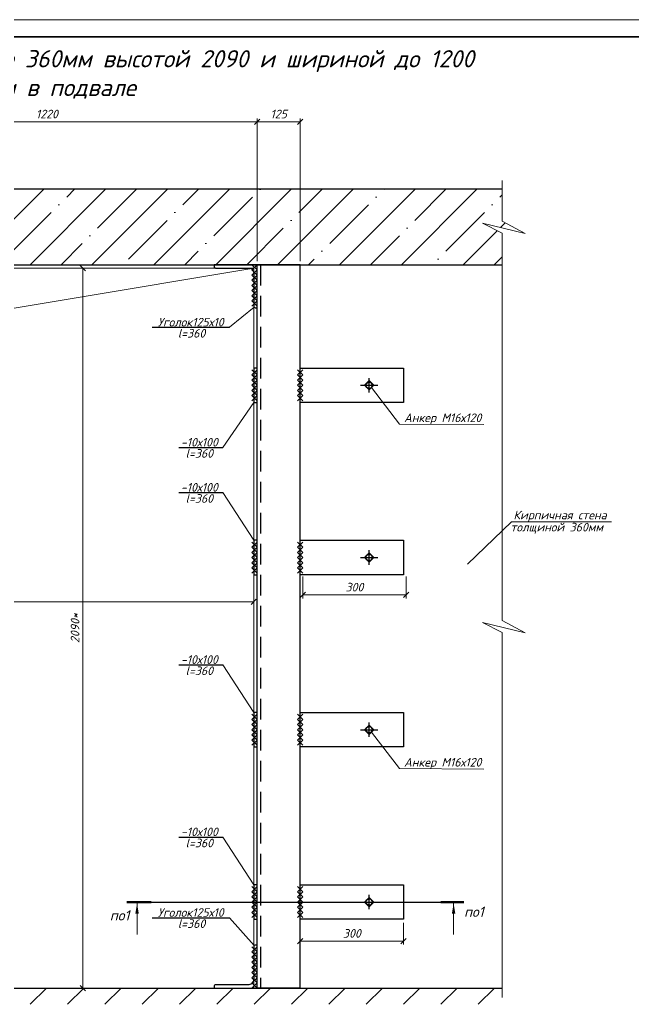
# Model space of a CAD drawing. Header units: millimetres. Extents: x 19346 to 188849, y 18183 to 1386204.
# Drawn here: x 119224 to 121005, y 27202 to 30060 of the extents above; entities that cross this region are included whole.
import ezdxf
from ezdxf.enums import TextEntityAlignment as Align

# ---------------------------------------------------------------- set-up
doc = ezdxf.new("R2010")
doc.units = ezdxf.units.MM
doc.linetypes.add('Пунктир 2мм', pattern=[3, 2, -1])
doc.layers.get('DEFPOINTS').update_dxf_attribs({"color": 1})
for name, color, linetype, lineweight in [('013', 7, 'Continuous', 13), ('030', 7, 'Continuous', 30), ('Размер', 140, 'Continuous', 13), ('Разрезы', 54, 'Continuous', 20)]:
    doc.layers.add(name, color=color, linetype=linetype, lineweight=lineweight)
doc.styles.add('10', font='isocpeui.ttf', dxfattribs={"height": 25})
doc.styles.add('100', font='isocpeui.ttf', dxfattribs={"height": 250})
doc.styles.add('GOST', font='isocpeur.TTF')
doc.dimstyles.new('10', dxfattribs={"dimtxt": 37.5, "dimasz": 15, "dimexe": 10, "dimexo": 10, "dimgap": 10, "dimtad": 1, "dimtxsty": '10', "dimblk": 'OBLIQUE', "dimcen": 2.5, "dimadec": 0, "dimazin": 0, "dimtfac": 1, "dimtmove": 0, "dimatfit": 3, "dimfxl": 1, "dimlwd": 15, "dimlwe": 15, "dimarcsym": 0})

# ---------------------------------------------------------------- blocks, each defined once
blk = doc.blocks.new('*U16')
at = {"color": 44, "lineweight": 20, "ltscale": 10}
blk.add_line((594, 420), (0, 420), dxfattribs=at)
at = {"color": 137, "lineweight": 35, "ltscale": 10}
blk.add_line((589, 415), (20, 415), dxfattribs=at)
at = {"color": 44, "lineweight": 13, "style": 'GOST', "oblique": 10, "width": 0.8}
for tag in ['ФОРМАТВЕРТ', 'ФОРМАТГОРИЗ']:
    blk.add_attdef(tag, (542.98, 1.6), '', height=2, dxfattribs=at)
blk = doc.blocks.new('_OBLIQUE')
at = {"color": 0, "linetype": 'ByBlock'}
blk.add_line((-0.5, -0.5), (0.5, 0.5), dxfattribs=at)
blk = doc.blocks.new('*D213')
at = {"color": 0, "lineweight": 15, "ltscale": 100, "transparency": 16777216}
for p, q in [((118692.8, 29359.1), (118692.8, 29773.9)), ((118692.8, 29763.9), (119912.8, 29763.9)), ((119912.8, 29359.1), (119912.8, 29773.9))]:
    blk.add_line(p, q, dxfattribs=at)
at = {"layer": 'DEFPOINTS', "color": 0, "ltscale": 100, "transparency": 16777216}
for p in [(119912.8, 29763.9), (118692.8, 29349.1), (119912.8, 29349.1)]:
    blk.add_point(p, dxfattribs=at)
at = {"color": 0, "lineweight": 15, "ltscale": 100, "transparency": 16777216, "xscale": 15, "yscale": 15, "zscale": 15, "rotation": 180}
blk.add_blockref('_OBLIQUE', (118692.8, 29763.9), dxfattribs=at)
at = {"color": 0, "lineweight": 15, "ltscale": 100, "transparency": 16777216, "xscale": 15, "yscale": 15, "zscale": 15}
blk.add_blockref('_OBLIQUE', (119912.8, 29763.9), dxfattribs=at)
at = {"color": 0, "ltscale": 100, "transparency": 16777216, "insert": (119302.8, 29786.4), "char_height": 25, "attachment_point": 5, "style": '10'}
blk.add_mtext('1220', dxfattribs=at)
blk = doc.blocks.new('*D231')
at = {"color": 0, "lineweight": 15, "ltscale": 100, "transparency": 16777216}
for p, q in [((119912.8, 29359.1), (119912.8, 29773.9)), ((119912.8, 29763.9), (120037.8, 29763.9)), ((120037.8, 29359.1), (120037.8, 29773.9))]:
    blk.add_line(p, q, dxfattribs=at)
at = {"layer": 'DEFPOINTS', "color": 0, "ltscale": 100, "transparency": 16777216}
for p in [(120037.8, 29763.9), (119912.8, 29349.1), (120037.8, 29349.1)]:
    blk.add_point(p, dxfattribs=at)
at = {"color": 0, "lineweight": 15, "ltscale": 100, "transparency": 16777216, "xscale": 15, "yscale": 15, "zscale": 15, "rotation": 180}
blk.add_blockref('_OBLIQUE', (119912.8, 29763.9), dxfattribs=at)
at = {"color": 0, "lineweight": 15, "ltscale": 100, "transparency": 16777216, "xscale": 15, "yscale": 15, "zscale": 15}
blk.add_blockref('_OBLIQUE', (120037.8, 29763.9), dxfattribs=at)
at = {"color": 0, "ltscale": 100, "transparency": 16777216, "insert": (119975.3, 29786.4), "char_height": 25, "attachment_point": 5, "style": '10'}
blk.add_mtext('125', dxfattribs=at)
blk = doc.blocks.new('*U174')
blk.add_lwpolyline([(-34.5, 90.5), (-29.1, 90.5, -0.414214), (-24.5, 85.9), (-24.5, -10.5, 0.414214), (-10.5, -24.5), (85.9, -24.5, -0.414214), (90.5, -29.1), (90.5, -34.5), (-34.5, -34.5)], format="xyb", close=True)
blk = doc.blocks.new('*D237')
at = {"color": 0, "lineweight": 15, "ltscale": 100, "transparency": 16777216}
for p, q in [((118702.8, 28276.4), (118702.8, 28380.4)), ((119902.8, 28276.4), (119902.8, 28380.4)), ((119902.8, 28370.4), (118702.8, 28370.4))]:
    blk.add_line(p, q, dxfattribs=at)
at = {"layer": 'DEFPOINTS', "color": 0, "ltscale": 100, "transparency": 16777216}
for p in [(118702.8, 28370.4), (118702.8, 28266.4), (119902.8, 28266.4)]:
    blk.add_point(p, dxfattribs=at)
at = {"color": 0, "lineweight": 15, "ltscale": 100, "transparency": 16777216, "xscale": 15, "yscale": 15, "zscale": 15, "rotation": 180}
blk.add_blockref('_OBLIQUE', (118702.8, 28370.4), dxfattribs=at)
at = {"color": 0, "lineweight": 15, "ltscale": 100, "transparency": 16777216, "xscale": 15, "yscale": 15, "zscale": 15}
blk.add_blockref('_OBLIQUE', (119902.8, 28370.4), dxfattribs=at)
at = {"color": 0, "ltscale": 100, "transparency": 16777216, "insert": (119135.7, 28392.9), "char_height": 25, "width": 61.42, "attachment_point": 5, "style": '10'}
blk.add_mtext('1200*', dxfattribs=at)
blk = doc.blocks.new('*D238')
at = {"color": 0, "lineweight": 15, "ltscale": 100, "transparency": 16777216}
for p, q in [((119295.8, 29339.1), (119416.9, 29339.1)), ((119406.9, 29339.1), (119406.9, 27249.1)), ((119295.8, 27249.1), (119416.9, 27249.1))]:
    blk.add_line(p, q, dxfattribs=at)
at = {"layer": 'DEFPOINTS', "color": 0, "ltscale": 100, "transparency": 16777216}
for p in [(119285.8, 29339.1), (119285.8, 27249.1), (119406.9, 27249.1)]:
    blk.add_point(p, dxfattribs=at)
at = {"color": 0, "lineweight": 15, "ltscale": 100, "transparency": 16777216, "xscale": 15, "yscale": 15, "zscale": 15}
for p, rotation in [((119406.9, 29339.1), 90), ((119406.9, 27249.1), 270)]:
    blk.add_blockref('_OBLIQUE', p, dxfattribs=dict(at, rotation=rotation))
at = {"color": 0, "ltscale": 100, "transparency": 16777216, "insert": (119384.4, 28294.1), "char_height": 25, "attachment_point": 5, "rotation": 90, "style": '10'}
blk.add_mtext('2090*', dxfattribs=at)
blk = doc.blocks.new('*U255')
at = {"layer": 'DEFPOINTS'}
blk.add_line((0, 0), (84.05, 0), dxfattribs=at)
at = {"layer": 'Разрезы', "color": 0}
for p, q in [((-4.07, 0.35), (-4.07, 9.4)), ((87.8, 0.35), (87.8, 9.4))]:
    blk.add_line(p, q, dxfattribs=at)
at = {"layer": 'Разрезы', "color": 0, "lineweight": 60}
for p, q in [((-7.07, 0), (0, 0)), ((90.8, 0), (84.05, 0))]:
    blk.add_line(p, q, dxfattribs=at)
at = {"layer": 'Разрезы', "color": 0}
for points in [[(-4.07, 0.35), (-3.57, 3.35), (-4.57, 3.35)], [(87.8, 0.35), (87.3, 3.35), (88.3, 3.35)]]:
    blk.add_solid(points, dxfattribs=at)
at = {"layer": 'Разрезы', "color": 0, "style": '100'}
for tag, p in [('1', (-9.12, 3.88)), ('2', (93.69, 2.82))]:
    blk.add_attdef(tag, text='', height=3, dxfattribs=at).set_placement(p, align=Align.MIDDLE_CENTER)
blk = doc.blocks.new('*D217')
at = {"color": 0, "lineweight": 15, "ltscale": 100, "transparency": 16777216}
for p, q in [((120045.3, 28444.1), (120045.3, 28380.6)), ((120345.3, 28444.1), (120345.3, 28380.6)), ((120045.3, 28390.6), (120345.3, 28390.6))]:
    blk.add_line(p, q, dxfattribs=at)
at = {"layer": 'DEFPOINTS', "color": 0, "ltscale": 100, "transparency": 16777216}
for p in [(120045.3, 28454.1), (120345.3, 28454.1), (120345.3, 28390.6)]:
    blk.add_point(p, dxfattribs=at)
at = {"color": 0, "lineweight": 15, "ltscale": 100, "transparency": 16777216, "xscale": 15, "yscale": 15, "zscale": 15, "rotation": 180}
blk.add_blockref('_OBLIQUE', (120045.3, 28390.6), dxfattribs=at)
at = {"color": 0, "lineweight": 15, "ltscale": 100, "transparency": 16777216, "xscale": 15, "yscale": 15, "zscale": 15}
blk.add_blockref('_OBLIQUE', (120345.3, 28390.6), dxfattribs=at)
at = {"color": 0, "ltscale": 100, "transparency": 16777216, "insert": (120195.3, 28413.1), "char_height": 25, "attachment_point": 5, "style": '10'}
blk.add_mtext('300', dxfattribs=at)
blk = doc.blocks.new('*D218')
at = {"color": 0, "lineweight": 15, "ltscale": 100, "transparency": 16777216}
for p, q in [((120037.8, 27439.1), (120037.8, 27375.6)), ((120337.8, 27439.1), (120337.8, 27375.6)), ((120037.8, 27385.6), (120337.8, 27385.6))]:
    blk.add_line(p, q, dxfattribs=at)
at = {"layer": 'DEFPOINTS', "color": 0, "ltscale": 100, "transparency": 16777216}
for p in [(120037.8, 27449.1), (120337.8, 27449.1), (120337.8, 27385.6)]:
    blk.add_point(p, dxfattribs=at)
at = {"color": 0, "lineweight": 15, "ltscale": 100, "transparency": 16777216, "xscale": 15, "yscale": 15, "zscale": 15, "rotation": 180}
blk.add_blockref('_OBLIQUE', (120037.8, 27385.6), dxfattribs=at)
at = {"color": 0, "lineweight": 15, "ltscale": 100, "transparency": 16777216, "xscale": 15, "yscale": 15, "zscale": 15}
blk.add_blockref('_OBLIQUE', (120337.8, 27385.6), dxfattribs=at)
at = {"color": 0, "ltscale": 100, "transparency": 16777216, "insert": (120187.8, 27408.1), "char_height": 25, "attachment_point": 5, "style": '10'}
blk.add_mtext('300', dxfattribs=at)

msp = doc.modelspace()

# ---------------------------------------------------------------- hatches: boundary and pattern name
at = {"layer": '013', "ltscale": 100}
h = msp.add_hatch(dxfattribs=at)
h.set_pattern_fill('ANSI35', color=256, scale=20)
h.set_pattern_definition([(45, (8004.88, 0), (-89.80256, 89.80256), []), (45, (8094.69, 0), (-89.80256, 89.80256), [158.75, -31.75, 0, -31.75])])
h.paths.add_polyline_path([(120566.544, 29469.431), (120691.076, 29439.519), (120623.836, 29475.416), (120623.836, 29569.117), (118202.892, 29569.117), (118202.892, 29475.416), (118270.133, 29439.519), (118145.601, 29469.431), (118202.892, 29440.395), (118202.892, 29349.117), (120623.836, 29349.117), (120623.836, 29440.395)])

# ---------------------------------------------------------------- linework, layer by layer
at = {"ltscale": 100}
for p, q in [((118202.892, 29569.117), (120623.836, 29569.117)), ((118202.892, 29349.117), (120623.836, 29349.117)), ((119912.844, 29334.117), (119897.844, 29349.117)), ((119897.844, 29334.117), (119912.844, 29349.117)), ((119912.844, 29319.117), (119897.844, 29334.117)), ((119897.844, 29319.117), (119912.844, 29334.117)), ((119912.844, 29304.117), (119897.844, 29319.117)), ((119897.844, 29304.117), (119912.844, 29319.117)), ((119912.844, 29289.117), (119897.844, 29304.117)), ((119897.844, 29289.117), (119912.844, 29304.117)), ((119912.844, 29274.117), (119897.844, 29289.117)), ((119897.844, 29274.117), (119912.844, 29289.117)), ((119912.844, 29259.117), (119897.844, 29274.117)), ((119897.844, 29259.117), (119912.844, 29274.117)), ((119912.844, 29244.117), (119897.844, 29259.117)), ((119897.844, 29244.117), (119912.844, 29259.117)), ((119912.844, 29229.117), (119897.844, 29244.117)), ((119897.844, 29229.117), (119912.844, 29244.117)), ((119608.648, 29167.272), (119832.389, 29167.272)), ((119912.844, 29029.117), (119897.844, 29044.117)), ((119897.844, 29029.117), (119912.844, 29044.117)), ((120045.344, 29029.117), (120030.344, 29044.117)), ((120030.344, 29029.117), (120045.344, 29044.117)), ((119912.844, 29014.117), (119897.844, 29029.117)), ((119897.844, 29014.117), (119912.844, 29029.117)), ((119912.844, 28999.117), (119897.844, 29014.117)), ((119897.844, 28999.117), (119912.844, 29014.117)), ((120045.344, 29014.117), (120030.344, 29029.117)), ((120030.344, 29014.117), (120045.344, 29029.117)), ((120045.344, 28999.117), (120030.344, 29014.117)), ((120030.344, 28999.117), (120045.344, 29014.117)), ((120237.844, 28978.253), (120237.844, 29019.981)), ((119912.844, 28984.117), (119897.844, 28999.117)), ((119897.844, 28984.117), (119912.844, 28999.117)), ((119912.844, 28969.117), (119897.844, 28984.117)), ((119897.844, 28969.117), (119912.844, 28984.117)), ((120045.344, 28984.117), (120030.344, 28999.117)), ((120030.344, 28984.117), (120045.344, 28999.117)), ((120045.344, 28969.117), (120030.344, 28984.117)), ((120030.344, 28969.117), (120045.344, 28984.117)), ((120212.786, 28999.117), (120262.901, 28999.117)), ((119912.844, 28954.117), (119897.844, 28969.117)), ((119897.844, 28954.117), (119912.844, 28969.117)), ((120045.344, 28954.117), (120030.344, 28969.117)), ((120030.344, 28954.117), (120045.344, 28969.117)), ((119685.21, 28818.719), (119813.101, 28818.719)), ((119685.21, 28687.785), (119813.101, 28687.785)), ((119912.844, 28529.117), (119897.844, 28544.117)), ((119897.844, 28529.117), (119912.844, 28544.117)), ((119912.844, 28514.117), (119897.844, 28529.117)), ((119897.844, 28514.117), (119912.844, 28529.117)), ((120045.344, 28529.117), (120030.344, 28544.117)), ((120030.344, 28529.117), (120045.344, 28544.117)), ((120045.344, 28514.117), (120030.344, 28529.117)), ((120030.344, 28514.117), (120045.344, 28529.117)), ((119912.844, 28499.117), (119897.844, 28514.117)), ((119897.844, 28499.117), (119912.844, 28514.117)), ((119912.844, 28484.117), (119897.844, 28499.117)), ((119897.844, 28484.117), (119912.844, 28499.117)), ((120045.344, 28499.117), (120030.344, 28514.117)), ((120030.344, 28499.117), (120045.344, 28514.117)), ((120045.344, 28484.117), (120030.344, 28499.117)), ((120030.344, 28484.117), (120045.344, 28499.117)), ((120212.786, 28499.117), (120262.901, 28499.117)), ((120237.844, 28478.253), (120237.844, 28519.981)), ((119912.844, 28469.117), (119897.844, 28484.117)), ((119897.844, 28469.117), (119912.844, 28484.117)), ((119912.844, 28454.117), (119897.844, 28469.117)), ((119897.844, 28454.117), (119912.844, 28469.117)), ((120045.344, 28469.117), (120030.344, 28484.117)), ((120030.344, 28469.117), (120045.344, 28484.117)), ((120045.344, 28454.117), (120030.344, 28469.117)), ((120030.344, 28454.117), (120045.344, 28469.117)), ((119685.21, 28187.785), (119813.101, 28187.785)), ((119912.844, 28029.117), (119897.844, 28044.117)), ((119897.844, 28029.117), (119912.844, 28044.117)), ((120045.344, 28029.117), (120030.344, 28044.117)), ((120030.344, 28029.117), (120045.344, 28044.117)), ((119912.844, 28014.117), (119897.844, 28029.117)), ((119897.844, 28014.117), (119912.844, 28029.117)), ((119912.844, 27999.117), (119897.844, 28014.117)), ((119897.844, 27999.117), (119912.844, 28014.117)), ((120045.344, 28014.117), (120030.344, 28029.117)), ((120030.344, 28014.117), (120045.344, 28029.117)), ((120045.344, 27999.117), (120030.344, 28014.117)), ((120030.344, 27999.117), (120045.344, 28014.117)), ((120237.844, 27978.253), (120237.844, 28019.981)), ((119912.844, 27984.117), (119897.844, 27999.117)), ((119897.844, 27984.117), (119912.844, 27999.117)), ((119912.844, 27969.117), (119897.844, 27984.117)), ((119897.844, 27969.117), (119912.844, 27984.117)), ((120045.344, 27984.117), (120030.344, 27999.117)), ((120030.344, 27984.117), (120045.344, 27999.117)), ((120045.344, 27969.117), (120030.344, 27984.117)), ((120030.344, 27969.117), (120045.344, 27984.117)), ((120212.786, 27999.117), (120262.901, 27999.117)), ((119912.844, 27954.117), (119897.844, 27969.117)), ((119897.844, 27954.117), (119912.844, 27969.117)), ((120045.344, 27954.117), (120030.344, 27969.117)), ((120030.344, 27954.117), (120045.344, 27969.117)), ((119685.21, 27687.785), (119813.101, 27687.785)), ((119912.844, 27529.117), (119897.844, 27544.117)), ((119897.844, 27529.117), (119912.844, 27544.117)), ((119912.844, 27514.117), (119897.844, 27529.117)), ((119897.844, 27514.117), (119912.844, 27529.117)), ((120045.344, 27529.117), (120030.344, 27544.117)), ((120030.344, 27529.117), (120045.344, 27544.117)), ((120045.344, 27514.117), (120030.344, 27529.117)), ((120030.344, 27514.117), (120045.344, 27529.117)), ((119912.844, 27499.117), (119897.844, 27514.117)), ((119897.844, 27499.117), (119912.844, 27514.117)), ((119912.844, 27484.117), (119897.844, 27499.117)), ((119897.844, 27484.117), (119912.844, 27499.117)), ((120045.344, 27499.117), (120030.344, 27514.117)), ((120030.344, 27499.117), (120045.344, 27514.117)), ((120045.344, 27484.117), (120030.344, 27499.117)), ((120030.344, 27484.117), (120045.344, 27499.117)), ((120212.786, 27499.117), (120262.901, 27499.117)), ((120237.844, 27478.253), (120237.844, 27519.981)), ((119912.844, 27469.117), (119897.844, 27484.117)), ((119897.844, 27469.117), (119912.844, 27484.117)), ((119912.844, 27454.117), (119897.844, 27469.117)), ((119897.844, 27454.117), (119912.844, 27469.117)), ((120045.344, 27469.117), (120030.344, 27484.117)), ((120030.344, 27469.117), (120045.344, 27484.117)), ((120045.344, 27454.117), (120030.344, 27469.117)), ((120030.344, 27454.117), (120045.344, 27469.117)), ((119608.648, 27453.68), (119832.389, 27453.68)), ((119912.844, 27354.117), (119897.844, 27369.117)), ((119897.844, 27354.117), (119912.844, 27369.117)), ((119912.844, 27339.117), (119897.844, 27354.117)), ((119897.844, 27339.117), (119912.844, 27354.117)), ((119912.844, 27324.117), (119897.844, 27339.117)), ((119897.844, 27324.117), (119912.844, 27339.117)), ((119912.844, 27309.117), (119897.844, 27324.117)), ((119897.844, 27309.117), (119912.844, 27324.117)), ((119912.844, 27294.117), (119897.844, 27309.117)), ((119897.844, 27294.117), (119912.844, 27309.117)), ((119912.844, 27279.117), (119897.844, 27294.117)), ((119897.844, 27279.117), (119912.844, 27294.117)), ((119912.844, 27264.117), (119897.844, 27279.117)), ((119897.844, 27264.117), (119912.844, 27279.117)), ((118202.892, 27249.117), (120623.836, 27249.117)), ((119912.844, 27249.117), (119897.844, 27264.117)), ((119897.844, 27249.117), (119912.844, 27264.117))]:
    msp.add_line(p, q, dxfattribs=at)
at = {"linetype": 'Пунктир 2мм', "ltscale": 30}
msp.add_line((119922.844, 29349.117), (119922.844, 27249.117), dxfattribs=at)
at = {"layer": '013', "ltscale": 100}
for p, q in [((119832.389, 29167.272), (119904.191, 29225.464)), ((119902.844, 28949.117), (119813.101, 28818.719)), ((119902.844, 28549.117), (119813.101, 28687.785)), ((119902.844, 28049.117), (119813.101, 28187.785)), ((119902.844, 27549.117), (119813.101, 27687.785)), ((119904.191, 27372.77), (119832.389, 27453.68)), ((119254.312, 27202.197), (119301.553, 27249.117)), ((119362.659, 27202.197), (119409.9, 27249.117)), ((119471.006, 27202.197), (119518.247, 27249.117)), ((119579.352, 27202.197), (119626.593, 27249.117)), ((119687.699, 27202.197), (119734.94, 27249.117)), ((119796.046, 27202.197), (119843.287, 27249.117)), ((119904.392, 27202.197), (119951.633, 27249.117)), ((120012.739, 27202.197), (120059.98, 27249.117)), ((120121.086, 27202.197), (120168.327, 27249.117)), ((120229.433, 27202.197), (120276.673, 27249.117)), ((120337.779, 27202.197), (120385.02, 27249.117)), ((120446.126, 27202.197), (120493.367, 27249.117)), ((120554.473, 27202.197), (120601.713, 27249.117))]:
    msp.add_line(p, q, dxfattribs=at)
for points in [[(120623.836, 29330.107), (120623.836, 29440.395), (120566.544, 29469.431), (120691.076, 29439.519), (120623.836, 29475.416), (120623.836, 29593.871)], [(118702.844, 27249.117), (118807.312, 29156.359), (119902.844, 29339.117)], [(120623.836, 27222.258), (120623.836, 28281.637), (120566.544, 28310.673), (120691.076, 28280.761), (120623.836, 28316.658), (120623.836, 29349.117)], [(120244.594, 28992.367), (120325.921, 28886.325), (120570.57, 28885.112)], [(120523.082, 28479.899), (120650.998, 28602.947), (120941.651, 28602.947)], [(120244.594, 27992.367), (120325.921, 27886.325), (120570.57, 27885.112)]]:
    msp.add_lwpolyline(points, dxfattribs=at)
msp.add_lwpolyline([(118702.844, 29339.117), (119902.844, 29339.117), (119902.844, 27249.117), (118702.844, 27249.117)], close=True, dxfattribs=at)
at = {"layer": '030', "ltscale": 100}
for p, q in [((120037.844, 29349.117), (119912.844, 29349.117)), ((120037.844, 27249.117), (119912.844, 27249.117))]:
    msp.add_line(p, q, dxfattribs=at)
for points in [[(119912.844, 27249.117), (119912.844, 29349.117)], [(120037.844, 27249.117), (120037.844, 29349.117)], [(119902.844, 29049.117), (119902.844, 28949.117), (119912.844, 28949.117), (119912.844, 29049.117), (119902.844, 29049.117)], [(120037.844, 29049.117), (120337.844, 29049.117), (120337.844, 28949.117), (120037.844, 28949.117), (120037.844, 29049.117)], [(120224.344, 28999.117), (120237.844, 29012.617), (120251.344, 28999.117), (120237.844, 28985.617), (120224.344, 28999.117)], [(119902.844, 28549.117), (119902.844, 28449.117), (119912.844, 28449.117), (119912.844, 28549.117), (119902.844, 28549.117)], [(120037.844, 28549.117), (120337.844, 28549.117), (120337.844, 28449.117), (120037.844, 28449.117), (120037.844, 28549.117)], [(120224.344, 28499.117), (120237.844, 28512.617), (120251.344, 28499.117), (120237.844, 28485.617), (120224.344, 28499.117)], [(119902.844, 28049.117), (119902.844, 27949.117), (119912.844, 27949.117), (119912.844, 28049.117), (119902.844, 28049.117)], [(120037.844, 28049.117), (120337.844, 28049.117), (120337.844, 27949.117), (120037.844, 27949.117), (120037.844, 28049.117)], [(120224.344, 27999.117), (120237.844, 28012.617), (120251.344, 27999.117), (120237.844, 27985.617), (120224.344, 27999.117)], [(119902.844, 27549.117), (119902.844, 27449.117), (119912.844, 27449.117), (119912.844, 27549.117), (119904.844, 27549.117)], [(120037.844, 27549.117), (120337.844, 27549.117), (120337.844, 27449.117), (120037.844, 27449.117), (120037.844, 27549.117)], [(120224.344, 27499.117), (120237.844, 27512.617), (120251.344, 27499.117), (120237.844, 27485.617), (120224.344, 27499.117)]]:
    msp.add_lwpolyline(points, dxfattribs=at)
for centre in [(120237.844, 28999.117), (120237.844, 28499.117), (120237.844, 27999.117), (120237.844, 27499.117)]:
    msp.add_circle(centre, 9, dxfattribs=at)

# ---------------------------------------------------------------- block references
at = {"xscale": 10, "yscale": 10, "zscale": 10}
msp.add_blockref('*U16', (117664.063, 25860.225), dxfattribs=at)
at = {"layer": '030', "xscale": -1, "rotation": 90}
msp.add_blockref('*U174', (119878.344, 29314.617), dxfattribs=at)
at = {"layer": '030', "xscale": -1}
msp.add_blockref('*U174', (119878.344, 27283.617), dxfattribs=at)
at = {"layer": 'Размер'}
ref = msp.add_blockref('*U255', (119605.035, 27499.117), dxfattribs=dict(at, xscale=-10, yscale=10, zscale=10, rotation=180))
ref.add_attrib('1', 'по1', dxfattribs={"layer": 'Разрезы', "color": 0, "height": 30, "style": '100'}).set_placement((119513.844, 27460.355), align=Align.MIDDLE_CENTER)
ref.add_attrib('2', 'по1', dxfattribs={"layer": 'Разрезы', "color": 0, "height": 30, "style": '100'}).set_placement((120541.975, 27470.929), align=Align.MIDDLE_CENTER)

# ---------------------------------------------------------------- texts
at = {"color": 0, "lineweight": 9, "width": 2395.44136, "attachment_point": 5, "style": '10'}
for s, insert, char_height in [('\\pxi1.23419;Схема усиления проема в стене 360мм высотой 2090 и шириной до 1200 мм в подвале', (119341.936, 29901.229), 50), ('\\pxi1.23419;Кирпичная стена ', (120776.563, 28618.966), 25), ('\\pxi1.23419;толщиной 360мм', (120766.875, 28583.899), 25)]:
    msp.add_mtext(s, dxfattribs=dict(at, insert=insert, char_height=char_height))
at = {"ltscale": 100, "char_height": 25, "attachment_point": 5, "style": '10'}
for s, insert in [('Уголок125х10', (119720.198, 29182.309)), ('l=360', (119722.606, 29149.935)), ('Анкер М16х120', (120451.422, 28901.362)), ('-10х100', (119745.109, 28833.755)), ('l=360', (119745.109, 28801.381)), ('-10х100', (119745.109, 28702.821)), ('l=360', (119745.109, 28670.447)), ('-10х100', (119745.109, 28202.821)), ('l=360', (119745.109, 28170.447)), ('Анкер М16х120', (120451.422, 27901.362)), ('-10х100', (119745.109, 27702.821)), ('l=360', (119745.109, 27670.447)), ('Уголок125х10', (119720.198, 27468.717)), ('l=360', (119722.606, 27436.342))]:
    msp.add_mtext(s, dxfattribs=dict(at, insert=insert))

# ---------------------------------------------------------------- dimensions: what is measured, and where the dimension line sits
at = {"ltscale": 100}
for base, p1, p2, picture, middle in [((119912.844, 29763.918), (118692.844, 29349.117), (119912.844, 29349.117), '*D213', (119302.844, 29786.418)), ((120037.844, 29763.918), (119912.844, 29349.117), (120037.844, 29349.117), '*D231', (119975.344, 29786.418)), ((120345.344, 28390.585), (120045.344, 28454.117), (120345.344, 28454.117), '*D217', (120195.344, 28413.085)), ((120337.844, 27385.585), (120037.844, 27449.117), (120337.844, 27449.117), '*D218', (120187.844, 27408.085))]:
    dim = msp.add_linear_dim(base=base, p1=p1, p2=p2, dimstyle='10', dxfattribs=at)
    dim.commit()
    dim.dimension.update_dxf_attribs({"geometry": picture, "text_midpoint": middle})
dim = msp.add_linear_dim(base=(119406.948, 27249.117), p1=(119285.757, 29339.117), p2=(119285.757, 27249.117), angle=90, text='2090*', dimstyle='10', dxfattribs=at)
dim.commit()
dim.dimension.update_dxf_attribs({"geometry": '*D238', "text_midpoint": (119384.448, 28294.117)})
dim = msp.add_linear_dim(base=(118702.844, 28370.447), p1=(119902.844, 28266.385), p2=(118702.844, 28266.385), text='1200*', dimstyle='10', dxfattribs=at)
dim.commit()
dim.dimension.update_dxf_attribs({"geometry": '*D237', "text_midpoint": (119135.653, 28370.447), "dimtype": 160})

doc.saveas('drawing.dxf')
